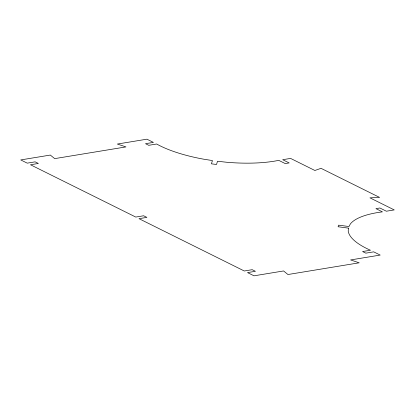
<?xml version="1.0" encoding="UTF-8"?>
<svg xmlns="http://www.w3.org/2000/svg" width="415" height="415" viewBox="0 0 415 415"><rect width="100%" height="100%" fill="white"/><g stroke="black" fill="none" stroke-linecap="round" stroke-linejoin="round"><path stroke-width="0.62" d="M348.444 228.136L348.206 231.041A81.542 26.145 6.5 0 0 370.465 250.245L362.58 251.542L365.817 253.15L373.708 251.853L380.187 255.075L350.613 259.935L359.203 262.809L287.948 274.523L283.58 270.954L254.011 275.819L247.532 272.598L255.417 271.301L252.175 269.693L244.29 270.99L138.999 218.679L146.884 217.382L143.647 215.769L135.762 217.066L30.471 164.755L38.356 163.458L35.114 161.85L27.229 163.147L20.75 159.925L50.324 155.065L54.687 158.629L125.947 146.915L117.352 144.047L146.926 139.181L153.405 142.402L145.52 143.699L148.757 145.307L156.647 144.01A81.542 26.145 6.5 0 0 203.542 159.163L212.439 160.569L211.427 163.816L216.506 164.496L217.517 161.248L226.543 162.244A81.542 26.145 6.5 0 0 278.75 160.356L285.23 163.572L289.172 162.924L282.693 159.708L290.578 158.411L314.876 170.482L321.028 168.324L379.575 197.41L369.952 197.846L394.25 209.917L386.365 211.214L379.886 207.993L375.943 208.641L382.423 211.863A81.542 26.145 6.5 0 0 350.457 223.81L348.942 226.538L338.599 225.158L338.101 226.751L348.444 228.136"/></g></svg>
